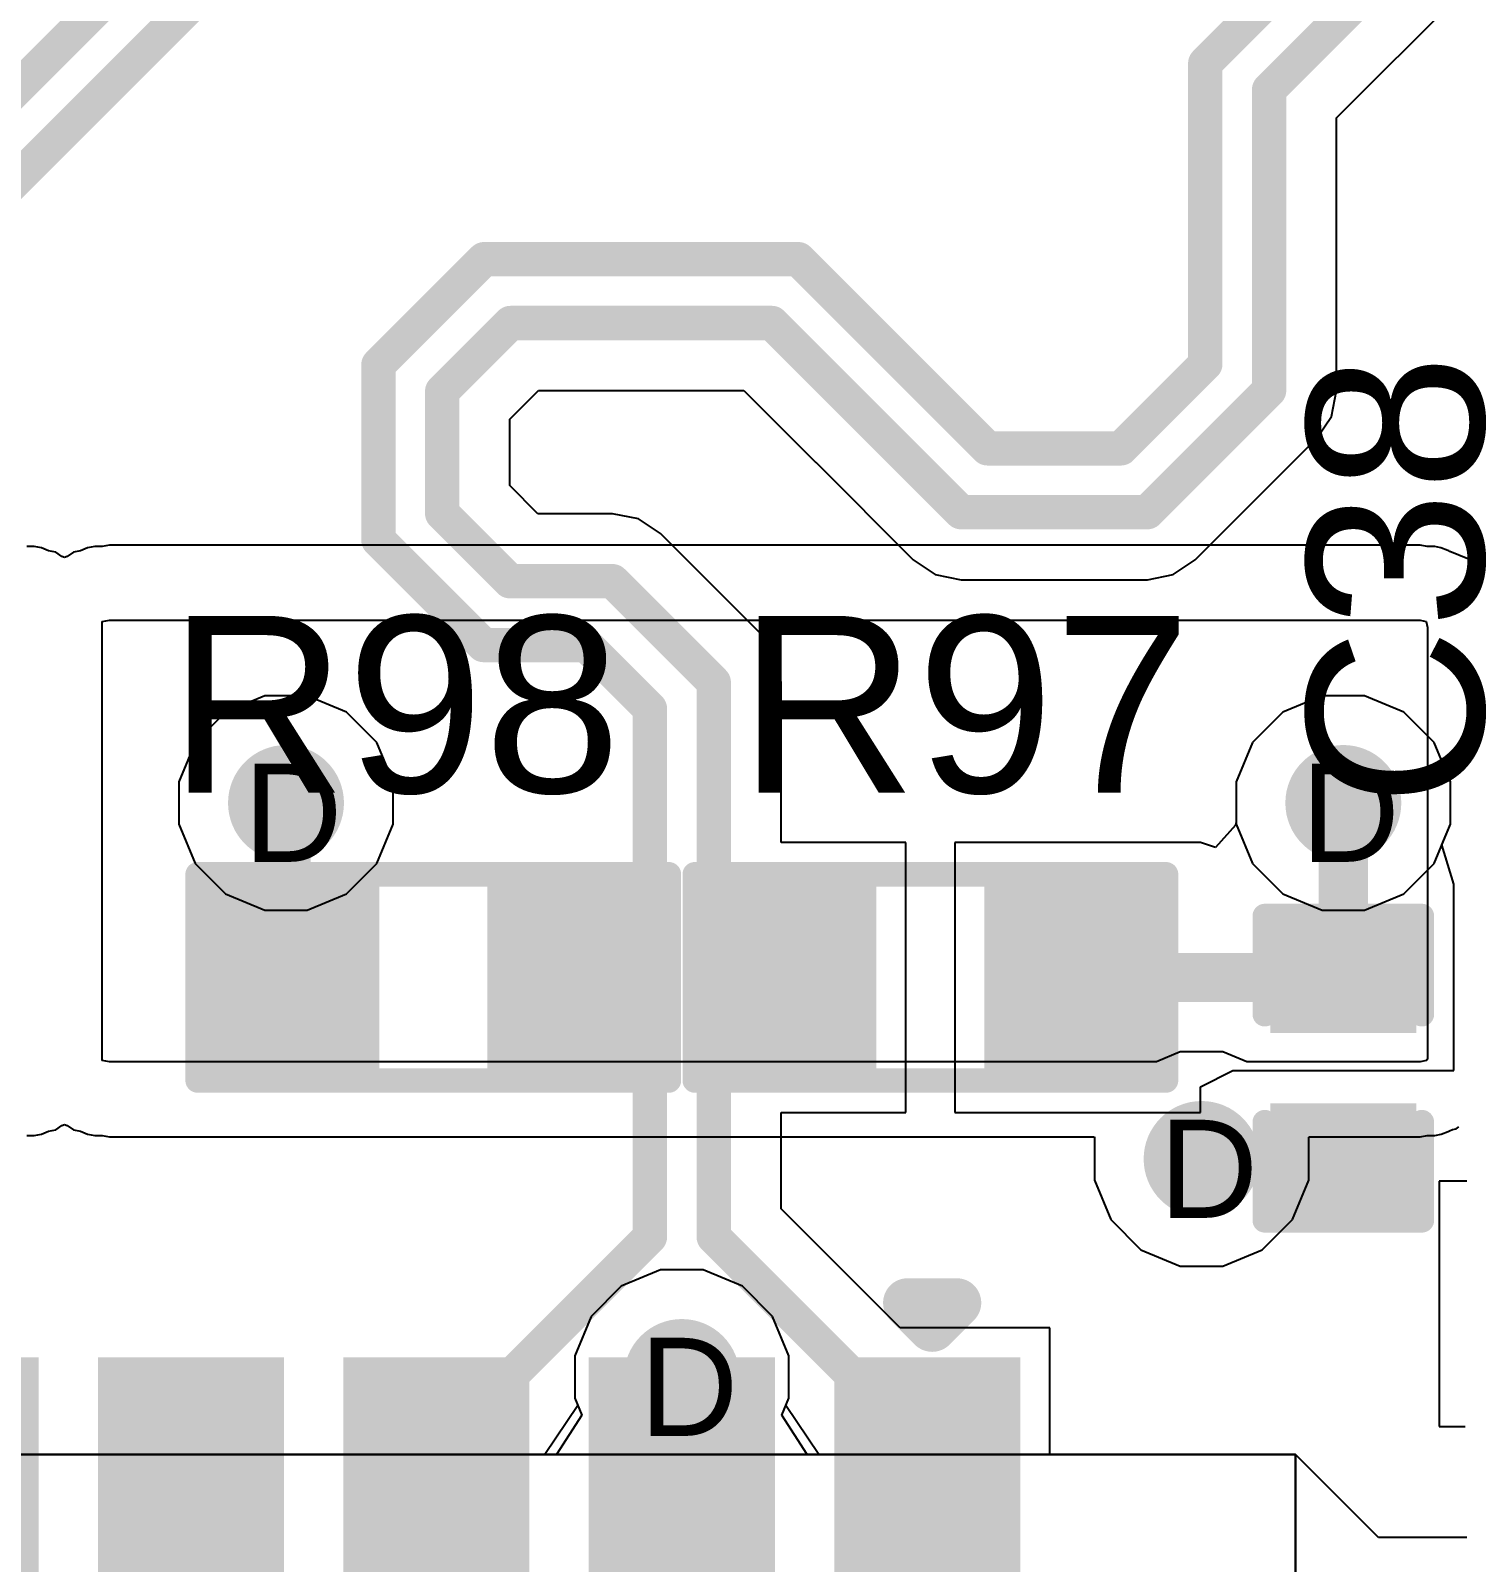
# Model space of a CAD drawing. Header units: inches. Extents: x -11 to 5428, y 0 to 5423.
# Drawn here: x 271.67 to 279.06, y 29.16 to 37.09 of the extents above; entities that cross this region are included whole.
import ezdxf

# ---------------------------------------------------------------- set-up
doc = ezdxf.new("R2010")
doc.units = ezdxf.units.IN
for name, color, linetype in [('Bottom Layer', 5, 'Continuous'), ('Drill Drawing', 1, 'Continuous'), ('GND', 16, 'Continuous'), ('Multi-Layer', 9, 'Continuous'), ('PWR', 76, 'Continuous'), ('Top Layer', 1, 'Continuous'), ('Top Overlay', 2, 'Continuous'), ('Top Paste', 8, 'Continuous'), ('Top Solder', 216, 'Continuous'), ('Via Holes', 16, 'Continuous')]:
    doc.layers.add(name, color=color, linetype=linetype)
doc.styles.add('Arial', font='', dxfattribs={"height": 0.2})
doc.styles.get('Arial').set_extended_font_data('Arial')

# ---------------------------------------------------------------- blocks, each defined once
blk = doc.blocks.new('H1102NLT_645')
at = {"layer": 'Top Layer'}
for points in [[(-5.09999996, 4.82498019), (-3.43000076, 4.82498019), (-3.43000076, 4.06497917), (-5.09999996, 4.06497917)], [(-5.09999996, 3.55498019), (-3.43000076, 3.55498019), (-3.43000076, 2.79497917), (-5.09999996, 2.79497917)], [(-5.09999996, 2.28498019), (-3.43000076, 2.28498019), (-3.43000076, 1.52497917), (-5.09999996, 1.52497917)], [(-5.09999996, 1.01498019), (-3.43000076, 1.01498019), (-3.43000076, 0.25497917), (-5.09999996, 0.25497917)]]:
    blk.add_hatch(color=1, dxfattribs=at).paths.add_polyline_path(points)
at = {"layer": 'Top Paste'}
for points in [[(-5.09999996, 4.82498019), (-3.43000076, 4.82498019), (-3.43000076, 4.06497917), (-5.09999996, 4.06497917)], [(-5.09999996, 3.55498019), (-3.43000076, 3.55498019), (-3.43000076, 2.79497917), (-5.09999996, 2.79497917)], [(-5.09999996, 2.28498019), (-3.43000076, 2.28498019), (-3.43000076, 1.52497917), (-5.09999996, 1.52497917)], [(-5.09999996, 1.01498019), (-3.43000076, 1.01498019), (-3.43000076, 0.25497917), (-5.09999996, 0.25497917)]]:
    blk.add_hatch(color=8, dxfattribs=at).paths.add_polyline_path(points)
at = {"layer": 'Top Solder'}
for points in [[(-5.20159996, 4.926580189999999), (-3.32840076, 4.926580189999999), (-3.32840076, 3.96337917), (-5.20159996, 3.96337917)], [(-5.20159996, 3.65658019), (-3.32840076, 3.65658019), (-3.32840076, 2.69337917), (-5.20159996, 2.69337917)], [(-5.20159996, 2.38658019), (-3.32840076, 2.38658019), (-3.32840076, 1.42337917), (-5.20159996, 1.42337917)], [(-5.20159996, 1.11658019), (-3.32840076, 1.11658019), (-3.32840076, 0.15337917), (-5.20159996, 0.15337917)], [(-5.20159996, -0.15341981), (-3.32840076, -0.15341981), (-3.32840076, -1.11662083), (-5.20159996, -1.11662083)]]:
    blk.add_hatch(color=216, dxfattribs=at).paths.add_polyline_path(points)
at = {"layer": 'Top Overlay'}
for points in [[(-5.357200359999999, 4.47037968, 0.254, 0.254, 0), (-5.48420036, 4.59737968, 0.254, 0.254, 0)], [(-5.48420036, 4.343379679999999, 0.254, 0.254, 0), (-5.48420036, 4.59737968, 0.254, 0.254, 0)], [(-5.48420036, 4.343379679999999, 0.254, 0.254, 0), (-5.357200359999999, 4.47037968, 0.254, 0.254, 0)]]:
    blk.add_lwpolyline(points, format="xyseb", dxfattribs=at)
for points in [[(-5.547700359999999, 4.59737968, 0.127, 0.127, 1), (-5.42070036, 4.59737968, 0.127, 0.127, 1)], [(-5.547700359999999, 4.59737968, 0.127, 0.127, 1), (-5.42070036, 4.59737968, 0.127, 0.127, 1)], [(-5.42070036, 4.47037968, 0.127, 0.127, 1), (-5.29370036, 4.47037968, 0.127, 0.127, 1)], [(-5.42070036, 4.47037968, 0.127, 0.127, 1), (-5.29370036, 4.47037968, 0.127, 0.127, 1)], [(-5.547700359999999, 4.343379679999999, 0.127, 0.127, 1), (-5.42070036, 4.343379679999999, 0.127, 0.127, 1)], [(-5.547700359999999, 4.343379679999999, 0.127, 0.127, 1), (-5.42070036, 4.343379679999999, 0.127, 0.127, 1)]]:
    blk.add_lwpolyline(points, format="xyseb", close=True, dxfattribs=at)
blk = doc.blocks.new('R___0603_701')
at = {"layer": 'Top Layer'}
for points in [[(-0.3809796799999999, 0.4445203199999999), (-0.38097968, -0.44447968), (-1.14297968, -0.4444796799999999), (-1.14297968, 0.4445203200000001)], [(1.14302032, 0.4445203199999999), (1.14302032, -0.44447968), (0.3810203199999999, -0.4444796799999999), (0.3810203200000001, 0.4445203200000001)]]:
    blk.add_hatch(color=1, dxfattribs=at).paths.add_polyline_path(points)
at = {"layer": 'Top Paste'}
for points in [[(-0.3809796799999999, 0.4445203199999999), (-0.38097968, -0.44447968), (-1.14297968, -0.4444796799999999), (-1.14297968, 0.4445203200000001)], [(1.14302032, 0.4445203199999999), (1.14302032, -0.44447968), (0.3810203199999999, -0.4444796799999999), (0.3810203200000001, 0.4445203200000001)]]:
    blk.add_hatch(color=8, dxfattribs=at).paths.add_polyline_path(points)
at = {"layer": 'Top Solder'}
for points in [[(-0.2793796799999999, 0.5461203199999999), (-0.27937968, -0.5460796800000001), (-1.24457968, -0.5460796799999998), (-1.24457968, 0.5461203200000001)], [(1.24462032, 0.5461203199999999), (1.24462032, -0.5460796800000001), (0.2794203199999999, -0.5460796799999998), (0.2794203200000001, 0.5461203200000001)]]:
    blk.add_hatch(color=216, dxfattribs=at).paths.add_polyline_path(points)
at = {"layer": 'Top Overlay'}
for points in [[(-1.21917968, -0.5333796799999999, 0.127, 0.127, 0), (-1.21917968, 0.53342032, 0.127, 0.127, 0)], [(-1.21917968, 0.53342032, 0.127, 0.127, 0), (1.21922032, 0.53342032, 0.127, 0.127, 0)], [(1.21922032, -0.5333796799999999, 0.127, 0.127, 0), (1.21922032, 0.53342032, 0.127, 0.127, 0)], [(-1.21917968, -0.5333796799999999, 0.127, 0.127, 0), (1.21922032, -0.5333796799999999, 0.127, 0.127, 0)]]:
    blk.add_lwpolyline(points, format="xyseb", dxfattribs=at)
for points in [[(-1.25092968, 0.53342032, 0.0635, 0.0635, 1), (-1.18742968, 0.53342032, 0.0635, 0.0635, 1)], [(-1.25092968, 0.53342032, 0.0635, 0.0635, 1), (-1.18742968, 0.53342032, 0.0635, 0.0635, 1)], [(1.18747032, 0.53342032, 0.0635, 0.0635, 1), (1.25097032, 0.53342032, 0.0635, 0.0635, 1)], [(1.18747032, 0.53342032, 0.0635, 0.0635, 1), (1.25097032, 0.53342032, 0.0635, 0.0635, 1)], [(-1.25092968, -0.5333796799999999, 0.0635, 0.0635, 1), (-1.18742968, -0.5333796799999999, 0.0635, 0.0635, 1)], [(-1.25092968, -0.5333796799999999, 0.0635, 0.0635, 1), (-1.18742968, -0.5333796799999999, 0.0635, 0.0635, 1)], [(1.18747032, -0.5333796799999999, 0.0635, 0.0635, 1), (1.25097032, -0.5333796799999999, 0.0635, 0.0635, 1)], [(1.18747032, -0.5333796799999999, 0.0635, 0.0635, 1), (1.25097032, -0.5333796799999999, 0.0635, 0.0635, 1)]]:
    blk.add_lwpolyline(points, format="xyseb", close=True, dxfattribs=at)
blk = doc.blocks.new('R___0603_702')
at = {"layer": 'Top Layer'}
for points in [[(-0.3809873, 0.44447968), (-0.3809873, -0.44452032), (-1.1429873, -0.44452032), (-1.1429873, 0.44447968)], [(1.1430127, 0.44447968), (1.1430127, -0.44452032), (0.3810127, -0.44452032), (0.3810127, 0.44447968)]]:
    blk.add_hatch(color=1, dxfattribs=at).paths.add_polyline_path(points)
at = {"layer": 'Top Paste'}
for points in [[(-0.3809873, 0.44447968), (-0.3809873, -0.44452032), (-1.1429873, -0.44452032), (-1.1429873, 0.44447968)], [(1.1430127, 0.44447968), (1.1430127, -0.44452032), (0.3810127, -0.44452032), (0.3810127, 0.44447968)]]:
    blk.add_hatch(color=8, dxfattribs=at).paths.add_polyline_path(points)
at = {"layer": 'Top Solder'}
for points in [[(-0.2793873, 0.54607968), (-0.2793873, -0.54612032), (-1.2445873, -0.54612032), (-1.2445873, 0.54607968)], [(1.2446127, 0.54607968), (1.2446127, -0.54612032), (0.2794127, -0.54612032), (0.2794127, 0.54607968)]]:
    blk.add_hatch(color=216, dxfattribs=at).paths.add_polyline_path(points)
at = {"layer": 'Top Overlay'}
for points in [[(-1.2191873, 0.5333796799999999, 0.127, 0.127, 0), (-1.2191873, -0.53342032, 0.127, 0.127, 0)], [(1.2192127, 0.5333796799999999, 0.127, 0.127, 0), (-1.2191873, 0.5333796799999999, 0.127, 0.127, 0)], [(1.2192127, 0.5333796799999999, 0.127, 0.127, 0), (1.2192127, -0.53342032, 0.127, 0.127, 0)], [(1.2192127, -0.53342032, 0.127, 0.127, 0), (-1.2191873, -0.53342032, 0.127, 0.127, 0)]]:
    blk.add_lwpolyline(points, format="xyseb", dxfattribs=at)
for points in [[(-1.2509373, 0.5333796799999999, 0.0635, 0.0635, 1), (-1.1874373, 0.5333796799999999, 0.0635, 0.0635, 1)], [(-1.2509373, 0.5333796799999999, 0.0635, 0.0635, 1), (-1.1874373, 0.5333796799999999, 0.0635, 0.0635, 1)], [(1.1874627, 0.5333796799999999, 0.0635, 0.0635, 1), (1.2509627, 0.5333796799999999, 0.0635, 0.0635, 1)], [(1.1874627, 0.5333796799999999, 0.0635, 0.0635, 1), (1.2509627, 0.5333796799999999, 0.0635, 0.0635, 1)], [(-1.2509373, -0.53342032, 0.0635, 0.0635, 1), (-1.1874373, -0.53342032, 0.0635, 0.0635, 1)], [(-1.2509373, -0.53342032, 0.0635, 0.0635, 1), (-1.1874373, -0.53342032, 0.0635, 0.0635, 1)], [(1.1874627, -0.53342032, 0.0635, 0.0635, 1), (1.2509627, -0.53342032, 0.0635, 0.0635, 1)], [(1.1874627, -0.53342032, 0.0635, 0.0635, 1), (1.2509627, -0.53342032, 0.0635, 0.0635, 1)]]:
    blk.add_lwpolyline(points, format="xyseb", close=True, dxfattribs=at)
blk = doc.blocks.new('C___0402_806')
at = {"layer": 'Top Layer'}
for points in [[(-0.69847968, -0.31747968), (-0.69847968, 0.31752032), (-0.24127968, 0.31752032), (-0.24127968, -0.31747968)], [(0.2413203199999999, -0.31747968), (0.24132032, 0.31752032), (0.69852032, 0.31752032), (0.69852032, -0.31747968)]]:
    blk.add_hatch(color=1, dxfattribs=at).paths.add_polyline_path(points)
at = {"layer": 'Top Paste'}
for points in [[(-0.69847968, -0.31747968), (-0.69847968, 0.31752032), (-0.24127968, 0.31752032), (-0.24127968, -0.31747968)], [(0.2413203199999999, -0.31747968), (0.24132032, 0.31752032), (0.69852032, 0.31752032), (0.69852032, -0.31747968)]]:
    blk.add_hatch(color=8, dxfattribs=at).paths.add_polyline_path(points)
at = {"layer": 'Top Solder'}
for points in [[(-0.7584795599999999, -0.37747956), (-0.7584795599999999, 0.3775202), (-0.1812797999999999, 0.3775202), (-0.1812798, -0.37747956)], [(0.1813204399999999, -0.37747956), (0.18132044, 0.3775202), (0.7585202, 0.3775202), (0.7585202, -0.37747956)]]:
    blk.add_hatch(color=216, dxfattribs=at).paths.add_polyline_path(points)
at = {"layer": 'Top Overlay'}
for points in [[(-0.78737968, 0.4064203199999999, 0.127, 0.127, 0), (-0.78737968, -0.40637968, 0.127, 0.127, 0)], [(-0.78737968, 0.4064203199999999, 0.127, 0.127, 0), (-0.27937968, 0.4064203199999999, 0.127, 0.127, 0)], [(0.27942032, 0.4064203199999999, 0.127, 0.127, 0), (0.78742032, 0.4064203199999999, 0.127, 0.127, 0)], [(0.78742032, 0.4064203199999999, 0.127, 0.127, 0), (0.78742032, -0.40637968, 0.127, 0.127, 0)], [(-0.78737968, -0.40637968, 0.127, 0.127, 0), (-0.27937968, -0.40637968, 0.127, 0.127, 0)], [(0.27942032, -0.40637968, 0.127, 0.127, 0), (0.78742032, -0.40637968, 0.127, 0.127, 0)]]:
    blk.add_lwpolyline(points, format="xyseb", dxfattribs=at)
for points in [[(-0.81912968, 0.4064203199999999, 0.0635, 0.0635, 1), (-0.75562968, 0.4064203199999999, 0.0635, 0.0635, 1)], [(-0.81912968, 0.4064203199999999, 0.0635, 0.0635, 1), (-0.75562968, 0.4064203199999999, 0.0635, 0.0635, 1)], [(-0.31112968, 0.4064203199999999, 0.0635, 0.0635, 1), (-0.24762968, 0.4064203199999999, 0.0635, 0.0635, 1)], [(0.24767032, 0.4064203199999999, 0.0635, 0.0635, 1), (0.3111703199999999, 0.4064203199999999, 0.0635, 0.0635, 1)], [(0.75567032, 0.4064203199999999, 0.0635, 0.0635, 1), (0.81917032, 0.4064203199999999, 0.0635, 0.0635, 1)], [(0.75567032, 0.4064203199999999, 0.0635, 0.0635, 1), (0.81917032, 0.4064203199999999, 0.0635, 0.0635, 1)], [(-0.81912968, -0.40637968, 0.0635, 0.0635, 1), (-0.75562968, -0.40637968, 0.0635, 0.0635, 1)], [(-0.81912968, -0.40637968, 0.0635, 0.0635, 1), (-0.75562968, -0.40637968, 0.0635, 0.0635, 1)], [(-0.31112968, -0.40637968, 0.0635, 0.0635, 1), (-0.24762968, -0.40637968, 0.0635, 0.0635, 1)], [(0.24767032, -0.40637968, 0.0635, 0.0635, 1), (0.3111703199999999, -0.40637968, 0.0635, 0.0635, 1)], [(0.75567032, -0.40637968, 0.0635, 0.0635, 1), (0.81917032, -0.40637968, 0.0635, 0.0635, 1)], [(0.75567032, -0.40637968, 0.0635, 0.0635, 1), (0.81917032, -0.40637968, 0.0635, 0.0635, 1)]]:
    blk.add_lwpolyline(points, format="xyseb", close=True, dxfattribs=at)

msp = doc.modelspace()

# ---------------------------------------------------------------- hatches: boundary and pattern name
at = {"layer": 'Bottom Layer'}
h = msp.add_hatch(color=5, dxfattribs=at)
edge = h.paths.add_edge_path()
edge.add_arc((272.9938279, 33.0897611), 0.2999994, 0, 360)
h = msp.add_hatch(color=5, dxfattribs=at)
edge = h.paths.add_edge_path()
edge.add_arc((278.4649371, 33.0897611), 0.2999994, 0, 360)
h = msp.add_hatch(color=5, dxfattribs=at)
edge = h.paths.add_edge_path()
edge.add_arc((277.7317407, 31.2474483), 0.2999994, 0, 360)
h = msp.add_hatch(color=5, dxfattribs=at)
edge = h.paths.add_edge_path()
edge.add_arc((275.0420331, 30.1191803), 0.2999994, 0, 360)
at = {"layer": 'GND'}
h = msp.add_hatch(color=16, dxfattribs=at)
edge = h.paths.add_edge_path()
edge.add_arc((272.9938279, 33.0897611), 0.2999994, 0, 360)
h = msp.add_hatch(color=16, dxfattribs=at)
edge = h.paths.add_edge_path()
edge.add_arc((278.4649371, 33.0897611), 0.2999994, 0, 360)
h = msp.add_hatch(color=16, dxfattribs=at)
edge = h.paths.add_edge_path()
edge.add_arc((277.7317407, 31.2474483), 0.2999994, 0, 360)
h = msp.add_hatch(color=16, dxfattribs=at)
edge = h.paths.add_edge_path()
edge.add_arc((275.0420331, 30.1191803), 0.2999994, 0, 360)
at = {"layer": 'PWR'}
h = msp.add_hatch(color=76, dxfattribs=at)
edge = h.paths.add_edge_path()
edge.add_arc((272.9938279, 33.0897611), 0.2999994, 0, 360)
h = msp.add_hatch(color=76, dxfattribs=at)
edge = h.paths.add_edge_path()
edge.add_arc((278.4649371, 33.0897611), 0.2999994, 0, 360)
h = msp.add_hatch(color=76, dxfattribs=at)
edge = h.paths.add_edge_path()
edge.add_arc((277.7317407, 31.2474483), 0.2999994, 0, 360)
h = msp.add_hatch(color=76, dxfattribs=at)
edge = h.paths.add_edge_path()
edge.add_arc((275.0420331, 30.1191803), 0.2999994, 0, 360)
at = {"layer": 'Top Layer'}
h = msp.add_hatch(color=1, dxfattribs=at)
edge = h.paths.add_edge_path()
edge.add_arc((272.9938279, 33.0897611), 0.2999994, 0, 360)
h = msp.add_hatch(color=1, dxfattribs=at)
edge = h.paths.add_edge_path()
edge.add_arc((278.4649371, 33.0897611), 0.2999994, 0, 360)
h = msp.add_hatch(color=1, dxfattribs=at)
edge = h.paths.add_edge_path()
edge.add_arc((277.7317407, 31.2474483), 0.2999994, 0, 360)
h = msp.add_hatch(color=1, dxfattribs=at)
edge = h.paths.add_edge_path()
edge.add_arc((275.0420331, 30.1191803), 0.2999994, 0, 360)
at = {"layer": 'Via Holes'}
h = msp.add_hatch(color=7, dxfattribs=at)
edge = h.paths.add_edge_path()
edge.add_arc((272.9938279, 33.0897611), 0.1499997, 0, 360)
h = msp.add_hatch(color=7, dxfattribs=at)
edge = h.paths.add_edge_path()
edge.add_arc((278.4649371, 33.0897611), 0.1499997, 0, 360)
h = msp.add_hatch(color=7, dxfattribs=at)
edge = h.paths.add_edge_path()
edge.add_arc((277.7317407, 31.2474483), 0.1499997, 0, 360)
h = msp.add_hatch(color=7, dxfattribs=at)
edge = h.paths.add_edge_path()
edge.add_arc((275.0420331, 30.1191803), 0.1499997, 0, 360)

# ---------------------------------------------------------------- linework, layer by layer
at = {"layer": 'Bottom Layer'}
for p, q in [((272.88363, 33.6437605), (272.68001344, 33.5594198)), ((273.1040258, 33.6437605), (272.88363, 33.6437605)), ((273.30764236, 33.5594198), (273.1040258, 33.6437605)), ((278.3547392, 33.6437605), (278.15112264, 33.5594198)), ((278.575135, 33.6437605), (278.3547392, 33.6437605)), ((278.77875156, 33.5594198), (278.575135, 33.6437605)), ((272.68001344, 33.5594198), (272.5241692, 33.40357556)), ((273.4634866, 33.40357556), (273.30764236, 33.5594198)), ((278.15112264, 33.5594198), (277.9952784, 33.40357556)), ((278.9345958, 33.40357556), (278.77875156, 33.5594198)), ((272.5241692, 33.40357556), (272.4398285, 33.199959)), ((273.5478273, 33.199959), (273.4634866, 33.40357556)), ((277.9952784, 33.40357556), (277.9109377, 33.199959)), ((279.0189365, 33.199959), (278.9345958, 33.40357556)), ((272.4398285, 33.199959), (272.4398285, 32.9795632)), ((273.5478273, 32.9795632), (273.5478273, 33.199959)), ((277.9109377, 33.199959), (277.9109377, 32.9795632)), ((279.0189365, 32.9795632), (279.0189365, 33.199959)), ((272.4398285, 32.9795632), (272.5241692, 32.77594664)), ((273.4634866, 32.77594664), (273.5478273, 32.9795632)), ((277.9109377, 32.9795632), (277.9952784, 32.77594664)), ((278.9345958, 32.77594664), (279.0189365, 32.9795632)), ((272.5241692, 32.77594664), (272.68001344, 32.6201024)), ((273.30764236, 32.6201024), (273.4634866, 32.77594664)), ((277.9952784, 32.77594664), (278.15112264, 32.6201024)), ((278.77875156, 32.6201024), (278.9345958, 32.77594664)), ((272.68001344, 32.6201024), (272.88363, 32.53576169999999)), ((273.1040258, 32.53576169999999), (273.30764236, 32.6201024)), ((278.15112264, 32.6201024), (278.3547392, 32.53576169999999)), ((278.575135, 32.53576169999999), (278.77875156, 32.6201024)), ((272.88363, 32.53576169999999), (273.1040258, 32.53576169999999)), ((278.3547392, 32.53576169999999), (278.575135, 32.53576169999999)), ((274.9318352, 30.6731797), (274.72821864, 30.588839)), ((275.152231, 30.6731797), (274.9318352, 30.6731797)), ((275.35584756, 30.588839), (275.152231, 30.6731797)), ((274.72821864, 30.588839), (274.5723744, 30.43299476)), ((275.5116918, 30.43299476), (275.35584756, 30.588839)), ((274.5723744, 30.43299476), (274.4880337, 30.2293782)), ((275.5960325, 30.2293782), (275.5116918, 30.43299476)), ((274.4880337, 30.2293782), (274.4880337, 30.0089824)), ((275.5960325, 30.0089824), (275.5960325, 30.2293782)), ((274.4880337, 30.0089824), (274.52432014, 29.92138288)), ((275.55974606, 29.92138288), (275.5960325, 30.0089824)), ((274.52432014, 29.92138288), (274.39406386, 29.71818034)), ((275.69000234, 29.71818034), (275.55974606, 29.92138288)), ((274.39406386, 29.71818034), (269.34000234, 29.71818034)), ((278.21705342, 29.71818034), (275.69000234, 29.71818034)), ((278.21705342, 26.65207776), (278.21705342, 29.71818034))]:
    msp.add_line(p, q, dxfattribs=at)
at = {"layer": 'GND'}
for p, q in [((272.88363, 33.6437605), (272.68001344, 33.5594198)), ((273.1040258, 33.6437605), (272.88363, 33.6437605)), ((273.30764236, 33.5594198), (273.1040258, 33.6437605)), ((278.3547392, 33.6437605), (278.15112264, 33.5594198)), ((278.575135, 33.6437605), (278.3547392, 33.6437605)), ((278.77875156, 33.5594198), (278.575135, 33.6437605)), ((272.68001344, 33.5594198), (272.5241692, 33.40357556)), ((273.4634866, 33.40357556), (273.30764236, 33.5594198)), ((278.15112264, 33.5594198), (277.9952784, 33.40357556)), ((278.9345958, 33.40357556), (278.77875156, 33.5594198)), ((272.5241692, 33.40357556), (272.4398285, 33.199959)), ((273.5478273, 33.199959), (273.4634866, 33.40357556)), ((277.9952784, 33.40357556), (277.9109377, 33.199959)), ((279.0189365, 33.199959), (278.9345958, 33.40357556)), ((272.4398285, 33.199959), (272.4398285, 32.9795632)), ((273.5478273, 32.9795632), (273.5478273, 33.199959)), ((277.9109377, 33.199959), (277.9109377, 32.9795632)), ((279.0189365, 32.9795632), (279.0189365, 33.199959)), ((272.4398285, 32.9795632), (272.5241692, 32.77594664)), ((273.4634866, 32.77594664), (273.5478273, 32.9795632)), ((277.9109377, 32.9795632), (277.9952784, 32.77594664)), ((278.9345958, 32.77594664), (279.0189365, 32.9795632)), ((272.5241692, 32.77594664), (272.68001344, 32.6201024)), ((273.30764236, 32.6201024), (273.4634866, 32.77594664)), ((277.9952784, 32.77594664), (278.15112264, 32.6201024)), ((278.77875156, 32.6201024), (278.9345958, 32.77594664)), ((272.68001344, 32.6201024), (272.88363, 32.53576169999999)), ((273.1040258, 32.53576169999999), (273.30764236, 32.6201024)), ((278.15112264, 32.6201024), (278.3547392, 32.53576169999999)), ((278.575135, 32.53576169999999), (278.77875156, 32.6201024)), ((272.88363, 32.53576169999999), (273.1040258, 32.53576169999999)), ((278.3547392, 32.53576169999999), (278.575135, 32.53576169999999)), ((274.9318352, 30.6731797), (274.72821864, 30.588839)), ((275.152231, 30.6731797), (274.9318352, 30.6731797)), ((275.35584756, 30.588839), (275.152231, 30.6731797)), ((274.72821864, 30.588839), (274.5723744, 30.43299476)), ((275.5116918, 30.43299476), (275.35584756, 30.588839)), ((274.5723744, 30.43299476), (274.4880337, 30.2293782)), ((275.5960325, 30.2293782), (275.5116918, 30.43299476)), ((274.4880337, 30.2293782), (274.4880337, 30.0089824)), ((275.5960325, 30.0089824), (275.5960325, 30.2293782)), ((274.50327624, 29.97218287999999), (274.33355852, 29.71818034)), ((274.4880337, 30.0089824), (274.50327624, 29.97218287999999)), ((275.58078996, 29.97218287999999), (275.5960325, 30.0089824)), ((275.75050768, 29.71818034), (275.58078996, 29.97218287999999)), ((274.33355852, 29.71818034), (269.40050768, 29.71818034)), ((278.21705342, 29.71818034), (275.75050768, 29.71818034)), ((278.21705342, 26.26000081999999), (278.21705342, 29.71818034))]:
    msp.add_line(p, q, dxfattribs=at)
at = {"layer": 'Multi-Layer'}
for p, q in [((265.51705342, 29.71818034), (278.21705342, 29.71818034)), ((278.21705342, 29.71818034), (278.21705342, 20.32018034))]:
    msp.add_line(p, q, dxfattribs=at)
at = {"layer": 'PWR'}
for p, q in [((271.69119652, 34.41701524), (271.65293396, 34.41701524)), ((271.7294565399999, 34.4094054), (271.69119652, 34.41701524)), ((271.7648108, 34.3947623), (271.7294565399999, 34.4094054)), ((271.9663598, 34.4094054), (271.9310055399999, 34.3947623)), ((272.00461982, 34.41701524), (271.9663598, 34.4094054)), ((272.04288238, 34.41701524), (272.00461982, 34.41701524)), ((272.08040072, 34.42447775999999), (272.04288238, 34.41701524)), ((278.86188068, 34.42447775999999), (272.08040072, 34.42447775999999)), ((278.89939902, 34.41701524), (278.86188068, 34.42447775999999)), ((278.93766158, 34.41701524), (278.89939902, 34.41701524)), ((278.96957414, 34.41066778), (278.93766158, 34.41701524)), ((279.00493094, 34.39602214), (278.96957414, 34.41066778)), ((271.80233422, 34.38729724), (271.7648108, 34.3947623)), ((271.83414518, 34.36604251999999), (271.80233422, 34.38729724)), ((271.8479069, 34.36034022), (271.83414518, 34.36604251999999)), ((271.86167116, 34.36604251999999), (271.8479069, 34.36034022)), ((271.89348212, 34.38729724), (271.86167116, 34.36604251999999)), ((271.9310055399999, 34.3947623), (271.89348212, 34.38729724)), ((279.01053926, 34.39490708), (279.00493094, 34.39602214)), ((279.01529414, 34.39172954), (279.01053926, 34.39490708)), ((279.10960942, 34.35266434), (279.01529414, 34.39172954)), ((272.0421407, 34.02840286), (272.08040072, 34.03601269999999)), ((272.0421407, 31.75762254), (272.0421407, 34.02840286)), ((272.08040072, 34.03601269999999), (278.86188068, 34.03601269999999)), ((278.86188068, 34.03601269999999), (278.89379324, 34.02966523999999)), ((278.89379324, 34.02966523999999), (278.9001407, 33.99775268)), ((278.9001407, 33.99775268), (278.9001407, 31.76317752)), ((277.6215428, 31.8014477), (277.49736728, 31.7500127)), ((277.8419386, 31.8014477), (277.6215428, 31.8014477)), ((277.96611412, 31.7500127), (277.8419386, 31.8014477)), ((272.08040072, 31.7500127), (272.0421407, 31.75762254)), ((277.49736728, 31.7500127), (272.08040072, 31.7500127)), ((278.86188068, 31.7500127), (277.96611412, 31.7500127)), ((278.89564998, 31.756731), (278.86188068, 31.7500127)), ((278.89959206, 31.76262888), (278.89564998, 31.756731)), ((278.9001407, 31.76317752), (278.89959206, 31.76262888)), ((271.7294565399999, 31.37662), (271.7648108, 31.3912631)), ((271.7648108, 31.3912631), (271.80233422, 31.39872816)), ((271.80233422, 31.39872816), (271.83414518, 31.41998288)), ((271.83414518, 31.41998288), (271.8479069, 31.42568518)), ((271.8479069, 31.42568518), (271.86167116, 31.41998288)), ((271.86167116, 31.41998288), (271.89348212, 31.39872816)), ((271.89348212, 31.39872816), (271.9310055399999, 31.3912631)), ((271.9310055399999, 31.3912631), (271.9663598, 31.37662)), ((278.97144866, 31.37573354), (279.0067826, 31.39037156)), ((279.0067826, 31.39037156), (279.01053926, 31.39111832)), ((279.01053926, 31.39111832), (279.01372442, 31.39324684)), ((279.01372442, 31.39324684), (279.03053414, 31.40021152)), ((279.03053414, 31.40021152), (279.04825318, 31.4037345)), ((279.04825318, 31.4037345), (279.06326458, 31.41376496)), ((271.65293396, 31.36901016), (271.69119652, 31.36901016)), ((271.69119652, 31.36901016), (271.7294565399999, 31.37662)), ((271.9663598, 31.37662), (272.00461982, 31.36901016)), ((272.00461982, 31.36901016), (272.04288238, 31.36901016)), ((272.04288238, 31.36901016), (272.08040072, 31.36154764)), ((272.08040072, 31.36154764), (277.17513272, 31.36154764)), ((277.17513272, 31.36154764), (277.1777413, 31.35764366)), ((277.1777413, 31.35764366), (277.1777413, 31.1372504)), ((278.2857401, 31.35764366), (278.28834868, 31.36154764)), ((278.2857401, 31.1372504), (278.2857401, 31.35764366)), ((278.28834868, 31.36154764), (278.86188068, 31.36154764)), ((278.86188068, 31.36154764), (278.8994168, 31.3690127)), ((278.8994168, 31.3690127), (278.93767682, 31.36901524)), ((278.93767682, 31.36901524), (278.97144866, 31.37573354)), ((277.1777413, 31.1372504), (277.262082, 30.93363384)), ((278.2013994, 30.93363384), (278.2857401, 31.1372504)), ((277.262082, 30.93363384), (277.41792624, 30.7777896)), ((278.04555516, 30.7777896), (278.2013994, 30.93363384)), ((277.41792624, 30.7777896), (277.6215428, 30.6934489)), ((277.8419386, 30.6934489), (278.04555516, 30.7777896)), ((277.6215428, 30.6934489), (277.8419386, 30.6934489)), ((278.21705342, 29.71818034), (265.51705342, 29.71818034)), ((278.6461407, 29.28909306), (278.21705342, 29.71818034)), ((290.4490127, 29.28909306), (278.6461407, 29.28909306))]:
    msp.add_line(p, q, dxfattribs=at)
at = {"layer": 'Top Layer'}
for p, q in [((278.43048454, 36.63603798), (280.4176383, 38.62319174)), ((278.43048454, 35.22436694), (278.43048454, 36.63603798)), ((274.15175548, 35.07551532), (274.3003277, 35.22409008)), ((274.3003277, 35.22409008), (275.36314752, 35.22409008)), ((275.36314752, 35.22409008), (275.7345768, 34.8526608)), ((278.40387042, 35.09057244), (278.43048454, 35.22436694)), ((274.15175548, 34.73266357999999), (274.15175548, 35.07551532)), ((278.32808444, 34.97714874), (278.40387042, 35.09057244)), ((277.6985302, 34.3475945), (278.32807682, 34.97714366)), ((278.32807682, 34.97714366), (278.32808444, 34.97714874)), ((275.7345768, 34.8526608), (275.73458442, 34.85265571999999)), ((275.73458442, 34.85265571999999), (276.23964564, 34.3475945)), ((274.2974447999999, 34.58697172), (274.15175548, 34.73266357999999)), ((274.68390326, 34.58697172), (274.2974447999999, 34.58697172)), ((274.81769776, 34.5603576), (274.68390326, 34.58697172)), ((274.93112146, 34.48457162), (274.81769776, 34.5603576)), ((275.45436908, 33.96132146), (274.93112146, 34.48457162)), ((276.23964564, 34.3475945), (276.35306934, 34.27180852)), ((277.5851065, 34.27180852), (277.6985302, 34.3475945)), ((276.35306934, 34.27180852), (276.48686384, 34.2451944)), ((276.48686384, 34.2451944), (277.451312, 34.2451944)), ((277.451312, 34.2451944), (277.5851065, 34.27180852)), ((275.4543767, 33.96131638), (275.45436908, 33.96132146)), ((275.53016268, 33.84789014), (275.4543767, 33.96131638)), ((275.5567768, 33.71409818), (275.53016268, 33.84789014)), ((275.5567768, 32.8857483), (275.5567768, 33.71409818)), ((278.3547392, 33.6437605), (278.15112264, 33.5594198)), ((278.575135, 33.6437605), (278.3547392, 33.6437605)), ((278.77875156, 33.5594198), (278.575135, 33.6437605)), ((278.15112264, 33.5594198), (277.9952784, 33.40357556)), ((278.9345958, 33.40357556), (278.77875156, 33.5594198)), ((277.9952784, 33.40357556), (277.9109377, 33.199959)), ((279.0189365, 33.199959), (278.9345958, 33.40357556)), ((277.9109377, 33.199959), (277.9109377, 32.9907392)), ((279.0189365, 32.9795632), (279.0189365, 33.199959)), ((277.90758744, 32.9757786), (277.8040799, 32.85880651999999)), ((277.9109377, 32.9907392), (277.90758744, 32.9757786)), ((278.9748167, 32.8730483), (279.0189365, 32.9795632)), ((276.2012891, 32.8857483), (275.5567768, 32.8857483)), ((276.2012891, 31.4887483), (276.2012891, 32.8857483)), ((277.72528656, 32.8857483), (276.4552891, 32.8857483)), ((276.4552891, 32.8857483), (276.4552891, 31.4887483)), ((277.8040799, 32.85880651999999), (277.72528656, 32.88575084)), ((277.72528656, 32.88575084), (277.72528656, 32.8857483)), ((279.03643964, 32.6698483), (278.9748167, 32.8730483)), ((279.0364371, 32.66984576), (279.03643964, 32.6698483)), ((279.0364371, 31.7046483), (279.0364371, 32.66984576)), ((277.7252891, 31.62002312), (277.89343964, 31.7046483)), ((277.89343964, 31.7046483), (279.0364371, 31.7046483)), ((277.7252891, 31.4887483), (277.7252891, 31.62002312)), ((275.5567768, 31.10637669999999), (275.5567768, 31.4887483)), ((275.5567768, 31.4887483), (276.2012891, 31.4887483)), ((276.4552891, 31.4887483), (277.7252891, 31.4887483)), ((275.5567514, 31.1062497), (275.5567768, 31.10637669999999)), ((275.5567514, 30.98889661999999), (275.5567514, 31.1062497)), ((280.35723456, 31.1331483), (278.9602371, 31.1331483)), ((278.9602371, 31.1331483), (278.9602371, 29.8631483)), ((276.17246772, 30.3731803), (275.5567514, 30.98889661999999)), ((276.94603234, 30.3731803), (276.17246772, 30.3731803)), ((276.94603234, 29.71818034), (276.94603234, 30.3731803)), ((278.9602371, 29.8631483), (279.09554798, 29.8631483)), ((278.21705342, 29.71818034), (276.94603234, 29.71818034)), ((278.21705342, 26.2042783), (278.21705342, 29.71818034))]:
    msp.add_line(p, q, dxfattribs=at)
for points in [[(277.75066624, 36.91762746, 0.1778, 0.1778, 0), (282.8609405, 42.02790172, 0.1778, 0.1778, 0)], [(278.08086624, 36.78085608, 0.1778, 0.1778, 0), (283.1911405, 41.89113034, 0.1778, 0.1778, 0)], [(269.47677372, 34.66192204, 0.1778, 0.1778, 0), (273.01646438, 38.2016127, 0.1778, 0.1778, 0)], [(268.8571077, 33.57528464, 0.1778, 0.1778, 0), (273.15323576, 37.87141269999999, 0.1778, 0.1778, 0)], [(277.75066624, 35.36113831999999, 0.1778, 0.1778, 0), (277.75066624, 36.91762746, 0.1778, 0.1778, 0)], [(278.08086624, 35.22436694, 0.1778, 0.1778, 0), (278.08086624, 36.78085608, 0.1778, 0.1778, 0)], [(273.8253096, 35.71047976, 0.1778, 0.1778, 0), (274.01873822, 35.90390838, 0.1778, 0.1778, 0)], [(274.01873822, 35.90390838, 0.1778, 0.1778, 0), (275.644737, 35.90390838, 0.1778, 0.1778, 0)], [(275.644737, 35.90390838, 0.1778, 0.1778, 0), (276.21527942, 35.33336595999999, 0.1778, 0.1778, 0)], [(273.47193718, 35.3571048, 0.1778, 0.1778, 0), (273.8253096, 35.71047721999999, 0.1778, 0.1778, 0)], [(273.8253096, 35.71047721999999, 0.1778, 0.1778, 0), (273.8253096, 35.71047976, 0.1778, 0.1778, 0)], [(273.80213718, 35.22033342, 0.1778, 0.1778, 0), (274.1555096, 35.57370584, 0.1778, 0.1778, 0)], [(274.1555096, 35.57370838, 0.1778, 0.1778, 0), (275.50796562, 35.57370838, 0.1778, 0.1778, 0)], [(274.1555096, 35.57370584, 0.1778, 0.1778, 0), (274.1555096, 35.57370838, 0.1778, 0.1778, 0)], [(275.50796562, 35.57370838, 0.1778, 0.1778, 0), (275.981795, 35.099879, 0.1778, 0.1778, 0)], [(273.47193718, 34.4510741, 0.1778, 0.1778, 0), (273.47193718, 35.3571048, 0.1778, 0.1778, 0)], [(277.31454062, 34.9250127, 0.1778, 0.1778, 0), (277.75066624, 35.36113831999999, 0.1778, 0.1778, 0)], [(276.21527942, 35.33336595999999, 0.1778, 0.1778, 0), (276.32830434, 35.22034103999999, 0.1778, 0.1778, 0)], [(273.80213718, 34.58784548, 0.1778, 0.1778, 0), (273.80213718, 35.22033342, 0.1778, 0.1778, 0)], [(276.32830434, 35.22034103999999, 0.1778, 0.1778, 0), (276.62363522, 34.9250127, 0.1778, 0.1778, 0)], [(277.451312, 34.5948127, 0.1778, 0.1778, 0), (278.08086624, 35.22436694, 0.1778, 0.1778, 0)], [(275.981795, 35.099879, 0.1778, 0.1778, 0), (275.9817975399999, 35.099879, 0.1778, 0.1778, 0)], [(275.9817975399999, 35.099879, 0.1778, 0.1778, 0), (276.48686384, 34.5948127, 0.1778, 0.1778, 0)], [(276.62363522, 34.9250127, 0.1778, 0.1778, 0), (277.31454062, 34.9250127, 0.1778, 0.1778, 0)], [(273.80213718, 34.58784548, 0.1778, 0.1778, 0), (274.1526267, 34.23735596, 0.1778, 0.1778, 0)], [(276.48686384, 34.5948127, 0.1778, 0.1778, 0), (277.451312, 34.5948127, 0.1778, 0.1778, 0)], [(273.47193718, 34.4510741, 0.1778, 0.1778, 0), (273.8224267, 34.10058458, 0.1778, 0.1778, 0)], [(274.1526267, 34.23735342, 0.1778, 0.1778, 0), (274.1526267, 34.23735596, 0.1778, 0.1778, 0)], [(274.1526267, 34.23735342, 0.1778, 0.1778, 0), (274.68390326, 34.23735342, 0.1778, 0.1778, 0)], [(274.68390326, 34.23735342, 0.1778, 0.1778, 0), (275.2071585, 33.71409818, 0.1778, 0.1778, 0)], [(273.8224267, 34.10058204, 0.1778, 0.1778, 0), (273.8224267, 34.10058458, 0.1778, 0.1778, 0)], [(273.8224267, 34.10058204, 0.1778, 0.1778, 0), (274.01585532, 33.90715341999999, 0.1778, 0.1778, 0)], [(274.01585532, 33.90715341999999, 0.1778, 0.1778, 0), (274.54713188, 33.90715341999999, 0.1778, 0.1778, 0)], [(274.54713188, 33.90715341999999, 0.1778, 0.1778, 0), (274.8769584999999, 33.57732679999999, 0.1778, 0.1778, 0)], [(275.2071585, 32.6098789, 0.1778, 0.1778, 0), (275.2071585, 33.71409818, 0.1778, 0.1778, 0)], [(274.8769584999999, 32.6098789, 0.1778, 0.1778, 0), (274.8769584999999, 33.57732679999999, 0.1778, 0.1778, 0)], [(272.9938279, 32.18724829999999, 0.254, 0.254, 0), (272.9938279, 33.0897611, 0.254, 0.254, 0)], [(278.4649371, 32.18724829999999, 0.254, 0.254, 0), (278.4649371, 33.0897611, 0.254, 0.254, 0)], [(274.5178279, 32.2507483, 0.1778, 0.1778, 0), (274.8769584999999, 32.6098789, 0.1778, 0.1778, 0)], [(275.2071585, 32.6098789, 0.1778, 0.1778, 0), (275.5662890999999, 32.2507483, 0.1778, 0.1778, 0)], [(274.5178279, 32.18724829999999, 0.1778, 0.1778, 0), (274.5178279, 32.2507483, 0.1778, 0.1778, 0)], [(274.5178279, 32.1237483, 0.1778, 0.1778, 0), (274.5178279, 32.18724829999999, 0.1778, 0.1778, 0)], [(275.5662890999999, 32.18724829999999, 0.1778, 0.1778, 0), (275.5662890999999, 32.2507483, 0.1778, 0.1778, 0)], [(275.5662890999999, 32.1237483, 0.1778, 0.1778, 0), (275.5662890999999, 32.18724829999999, 0.1778, 0.1778, 0)], [(277.0902891, 32.18724829999999, 0.254, 0.254, 0), (278.4649371, 32.18724829999999, 0.254, 0.254, 0)], [(274.5178279, 32.1237483, 0.1778, 0.1778, 0), (274.8769584999999, 31.7646177, 0.1778, 0.1778, 0)], [(275.2071585, 31.7646177, 0.1778, 0.1778, 0), (275.5662890999999, 32.1237483, 0.1778, 0.1778, 0)], [(274.8769584999999, 31.24314808, 0.1778, 0.1778, 0), (274.8769584999999, 31.7646177, 0.1778, 0.1778, 0)], [(275.2071585, 31.10637669999999, 0.1778, 0.1778, 0), (275.2071585, 31.7646177, 0.1778, 0.1778, 0)], [(274.8769331, 31.24312268, 0.1778, 0.1778, 0), (274.8769584999999, 31.24314808, 0.1778, 0.1778, 0)], [(274.8769331, 30.84407852, 0.1778, 0.1778, 0), (274.8769331, 31.24312268, 0.1778, 0.1778, 0)], [(277.7317407, 31.2474483, 0.2032, 0.2032, 0), (278.4649371, 31.2474483, 0.2032, 0.2032, 0)], [(275.2071331, 31.1063513, 0.1778, 0.1778, 0), (275.2071585, 31.10637669999999, 0.1778, 0.1778, 0)], [(275.2071331, 30.84407852, 0.1778, 0.1778, 0), (275.2071331, 31.1063513, 0.1778, 0.1778, 0)], [(273.7720331, 29.73917852, 0.1778, 0.1778, 0), (274.8769331, 30.84407852, 0.1778, 0.1778, 0)], [(275.2071331, 30.84407852, 0.1778, 0.1778, 0), (276.3120331, 29.73917852, 0.1778, 0.1778, 0)], [(273.7720331, 29.2841807, 0.1778, 0.1778, 0), (273.7720331, 29.73917852, 0.1778, 0.1778, 0)], [(276.3120331, 29.2841807, 0.1778, 0.1778, 0), (276.3120331, 29.73917852, 0.1778, 0.1778, 0)]]:
    msp.add_lwpolyline(points, format="xyseb", dxfattribs=at)
for points in [[(277.70621624, 36.91762746, 0.08889999999999999, 0.08889999999999999, 1), (277.79511624, 36.91762746, 0.08889999999999999, 0.08889999999999999, 1)], [(277.70621624, 36.91762746, 0.08889999999999999, 0.08889999999999999, 1), (277.79511624, 36.91762746, 0.08889999999999999, 0.08889999999999999, 1)], [(278.03641624, 36.78085608, 0.08889999999999999, 0.08889999999999999, 1), (278.12531624, 36.78085608, 0.08889999999999999, 0.08889999999999999, 1)], [(278.03641624, 36.78085608, 0.08889999999999999, 0.08889999999999999, 1), (278.12531624, 36.78085608, 0.08889999999999999, 0.08889999999999999, 1)], [(273.97428822, 35.90390838, 0.08889999999999999, 0.08889999999999999, 1), (274.06318822, 35.90390838, 0.08889999999999999, 0.08889999999999999, 1)], [(273.97428822, 35.90390838, 0.08889999999999999, 0.08889999999999999, 1), (274.06318822, 35.90390838, 0.08889999999999999, 0.08889999999999999, 1)], [(275.600287, 35.90390838, 0.08889999999999999, 0.08889999999999999, 1), (275.6891869999999, 35.90390838, 0.08889999999999999, 0.08889999999999999, 1)], [(275.600287, 35.90390838, 0.08889999999999999, 0.08889999999999999, 1), (275.6891869999999, 35.90390838, 0.08889999999999999, 0.08889999999999999, 1)], [(273.7808596, 35.71047976, 0.08889999999999999, 0.08889999999999999, 1), (273.8697596, 35.71047976, 0.08889999999999999, 0.08889999999999999, 1)], [(273.7808596, 35.71047976, 0.08889999999999999, 0.08889999999999999, 1), (273.8697596, 35.71047976, 0.08889999999999999, 0.08889999999999999, 1)], [(273.7808596, 35.71047721999999, 0.08889999999999999, 0.08889999999999999, 1), (273.8697596, 35.71047721999999, 0.08889999999999999, 0.08889999999999999, 1)], [(273.7808596, 35.71047721999999, 0.08889999999999999, 0.08889999999999999, 1), (273.8697596, 35.71047721999999, 0.08889999999999999, 0.08889999999999999, 1)], [(274.1110596, 35.57370838, 0.08889999999999999, 0.08889999999999999, 1), (274.1999595999999, 35.57370838, 0.08889999999999999, 0.08889999999999999, 1)], [(274.1110596, 35.57370838, 0.08889999999999999, 0.08889999999999999, 1), (274.1999595999999, 35.57370838, 0.08889999999999999, 0.08889999999999999, 1)], [(274.1110596, 35.57370584, 0.08889999999999999, 0.08889999999999999, 1), (274.1999595999999, 35.57370584, 0.08889999999999999, 0.08889999999999999, 1)], [(274.1110596, 35.57370584, 0.08889999999999999, 0.08889999999999999, 1), (274.1999595999999, 35.57370584, 0.08889999999999999, 0.08889999999999999, 1)], [(275.46351562, 35.57370838, 0.08889999999999999, 0.08889999999999999, 1), (275.55241562, 35.57370838, 0.08889999999999999, 0.08889999999999999, 1)], [(275.46351562, 35.57370838, 0.08889999999999999, 0.08889999999999999, 1), (275.55241562, 35.57370838, 0.08889999999999999, 0.08889999999999999, 1)], [(273.42748718, 35.3571048, 0.08889999999999999, 0.08889999999999999, 1), (273.51638718, 35.3571048, 0.08889999999999999, 0.08889999999999999, 1)], [(273.42748718, 35.3571048, 0.08889999999999999, 0.08889999999999999, 1), (273.51638718, 35.3571048, 0.08889999999999999, 0.08889999999999999, 1)], [(277.70621624, 35.36113831999999, 0.08889999999999999, 0.08889999999999999, 1), (277.79511624, 35.36113831999999, 0.08889999999999999, 0.08889999999999999, 1)], [(277.70621624, 35.36113831999999, 0.08889999999999999, 0.08889999999999999, 1), (277.79511624, 35.36113831999999, 0.08889999999999999, 0.08889999999999999, 1)], [(276.17082942, 35.33336595999999, 0.08889999999999999, 0.08889999999999999, 1), (276.25972942, 35.33336595999999, 0.08889999999999999, 0.08889999999999999, 1)], [(276.17082942, 35.33336595999999, 0.08889999999999999, 0.08889999999999999, 1), (276.25972942, 35.33336595999999, 0.08889999999999999, 0.08889999999999999, 1)], [(273.75768718, 35.22033342, 0.08889999999999999, 0.08889999999999999, 1), (273.84658718, 35.22033342, 0.08889999999999999, 0.08889999999999999, 1)], [(273.75768718, 35.22033342, 0.08889999999999999, 0.08889999999999999, 1), (273.84658718, 35.22033342, 0.08889999999999999, 0.08889999999999999, 1)], [(276.28385434, 35.22034103999999, 0.08889999999999999, 0.08889999999999999, 1), (276.37275434, 35.22034103999999, 0.08889999999999999, 0.08889999999999999, 1)], [(276.28385434, 35.22034103999999, 0.08889999999999999, 0.08889999999999999, 1), (276.37275434, 35.22034103999999, 0.08889999999999999, 0.08889999999999999, 1)], [(278.03641624, 35.22436694, 0.08889999999999999, 0.08889999999999999, 1), (278.12531624, 35.22436694, 0.08889999999999999, 0.08889999999999999, 1)], [(278.03641624, 35.22436694, 0.08889999999999999, 0.08889999999999999, 1), (278.12531624, 35.22436694, 0.08889999999999999, 0.08889999999999999, 1)], [(275.937345, 35.099879, 0.08889999999999999, 0.08889999999999999, 1), (276.026245, 35.099879, 0.08889999999999999, 0.08889999999999999, 1)], [(275.937345, 35.099879, 0.08889999999999999, 0.08889999999999999, 1), (276.026245, 35.099879, 0.08889999999999999, 0.08889999999999999, 1)], [(275.93734754, 35.099879, 0.08889999999999999, 0.08889999999999999, 1), (276.02624754, 35.099879, 0.08889999999999999, 0.08889999999999999, 1)], [(275.93734754, 35.099879, 0.08889999999999999, 0.08889999999999999, 1), (276.02624754, 35.099879, 0.08889999999999999, 0.08889999999999999, 1)], [(276.57918522, 34.9250127, 0.08889999999999999, 0.08889999999999999, 1), (276.66808522, 34.9250127, 0.08889999999999999, 0.08889999999999999, 1)], [(276.57918522, 34.9250127, 0.08889999999999999, 0.08889999999999999, 1), (276.66808522, 34.9250127, 0.08889999999999999, 0.08889999999999999, 1)], [(277.27009062, 34.9250127, 0.08889999999999999, 0.08889999999999999, 1), (277.35899062, 34.9250127, 0.08889999999999999, 0.08889999999999999, 1)], [(277.27009062, 34.9250127, 0.08889999999999999, 0.08889999999999999, 1), (277.35899062, 34.9250127, 0.08889999999999999, 0.08889999999999999, 1)], [(273.75768718, 34.58784548, 0.08889999999999999, 0.08889999999999999, 1), (273.84658718, 34.58784548, 0.08889999999999999, 0.08889999999999999, 1)], [(273.75768718, 34.58784548, 0.08889999999999999, 0.08889999999999999, 1), (273.84658718, 34.58784548, 0.08889999999999999, 0.08889999999999999, 1)], [(276.44241384, 34.5948127, 0.08889999999999999, 0.08889999999999999, 1), (276.53131384, 34.5948127, 0.08889999999999999, 0.08889999999999999, 1)], [(276.44241384, 34.5948127, 0.08889999999999999, 0.08889999999999999, 1), (276.53131384, 34.5948127, 0.08889999999999999, 0.08889999999999999, 1)], [(277.406862, 34.5948127, 0.08889999999999999, 0.08889999999999999, 1), (277.495762, 34.5948127, 0.08889999999999999, 0.08889999999999999, 1)], [(277.406862, 34.5948127, 0.08889999999999999, 0.08889999999999999, 1), (277.495762, 34.5948127, 0.08889999999999999, 0.08889999999999999, 1)], [(273.42748718, 34.4510741, 0.08889999999999999, 0.08889999999999999, 1), (273.51638718, 34.4510741, 0.08889999999999999, 0.08889999999999999, 1)], [(273.42748718, 34.4510741, 0.08889999999999999, 0.08889999999999999, 1), (273.51638718, 34.4510741, 0.08889999999999999, 0.08889999999999999, 1)], [(274.1081767, 34.23735596, 0.08889999999999999, 0.08889999999999999, 1), (274.1970767, 34.23735596, 0.08889999999999999, 0.08889999999999999, 1)], [(274.1081767, 34.23735596, 0.08889999999999999, 0.08889999999999999, 1), (274.1970767, 34.23735596, 0.08889999999999999, 0.08889999999999999, 1)], [(274.1081767, 34.23735342, 0.08889999999999999, 0.08889999999999999, 1), (274.1970767, 34.23735342, 0.08889999999999999, 0.08889999999999999, 1)], [(274.1081767, 34.23735342, 0.08889999999999999, 0.08889999999999999, 1), (274.1970767, 34.23735342, 0.08889999999999999, 0.08889999999999999, 1)], [(274.63945326, 34.23735342, 0.08889999999999999, 0.08889999999999999, 1), (274.72835326, 34.23735342, 0.08889999999999999, 0.08889999999999999, 1)], [(274.63945326, 34.23735342, 0.08889999999999999, 0.08889999999999999, 1), (274.72835326, 34.23735342, 0.08889999999999999, 0.08889999999999999, 1)], [(273.7779767, 34.10058458, 0.08889999999999999, 0.08889999999999999, 1), (273.8668767, 34.10058458, 0.08889999999999999, 0.08889999999999999, 1)], [(273.7779767, 34.10058458, 0.08889999999999999, 0.08889999999999999, 1), (273.8668767, 34.10058458, 0.08889999999999999, 0.08889999999999999, 1)], [(273.7779767, 34.10058204, 0.08889999999999999, 0.08889999999999999, 1), (273.8668767, 34.10058204, 0.08889999999999999, 0.08889999999999999, 1)], [(273.7779767, 34.10058204, 0.08889999999999999, 0.08889999999999999, 1), (273.8668767, 34.10058204, 0.08889999999999999, 0.08889999999999999, 1)], [(273.97140532, 33.90715341999999, 0.08889999999999999, 0.08889999999999999, 1), (274.0603053199999, 33.90715341999999, 0.08889999999999999, 0.08889999999999999, 1)], [(273.97140532, 33.90715341999999, 0.08889999999999999, 0.08889999999999999, 1), (274.0603053199999, 33.90715341999999, 0.08889999999999999, 0.08889999999999999, 1)], [(274.50268188, 33.90715341999999, 0.08889999999999999, 0.08889999999999999, 1), (274.59158188, 33.90715341999999, 0.08889999999999999, 0.08889999999999999, 1)], [(274.50268188, 33.90715341999999, 0.08889999999999999, 0.08889999999999999, 1), (274.59158188, 33.90715341999999, 0.08889999999999999, 0.08889999999999999, 1)], [(275.1627085, 33.71409818, 0.08889999999999999, 0.08889999999999999, 1), (275.2516085, 33.71409818, 0.08889999999999999, 0.08889999999999999, 1)], [(275.1627085, 33.71409818, 0.08889999999999999, 0.08889999999999999, 1), (275.2516085, 33.71409818, 0.08889999999999999, 0.08889999999999999, 1)], [(274.8325085, 33.57732679999999, 0.08889999999999999, 0.08889999999999999, 1), (274.9214085, 33.57732679999999, 0.08889999999999999, 0.08889999999999999, 1)], [(274.8325085, 33.57732679999999, 0.08889999999999999, 0.08889999999999999, 1), (274.9214085, 33.57732679999999, 0.08889999999999999, 0.08889999999999999, 1)], [(272.9303279, 33.0897611, 0.127, 0.127, 1), (273.0573279, 33.0897611, 0.127, 0.127, 1)], [(278.4014371, 33.0897611, 0.127, 0.127, 1), (278.5284371, 33.0897611, 0.127, 0.127, 1)], [(274.8325085, 32.6098789, 0.08889999999999999, 0.08889999999999999, 1), (274.9214085, 32.6098789, 0.08889999999999999, 0.08889999999999999, 1)], [(274.8325085, 32.6098789, 0.08889999999999999, 0.08889999999999999, 1), (274.9214085, 32.6098789, 0.08889999999999999, 0.08889999999999999, 1)], [(275.1627085, 32.6098789, 0.08889999999999999, 0.08889999999999999, 1), (275.2516085, 32.6098789, 0.08889999999999999, 0.08889999999999999, 1)], [(275.1627085, 32.6098789, 0.08889999999999999, 0.08889999999999999, 1), (275.2516085, 32.6098789, 0.08889999999999999, 0.08889999999999999, 1)], [(272.9303279, 32.18724829999999, 0.127, 0.127, 1), (273.0573279, 32.18724829999999, 0.127, 0.127, 1)], [(274.4733779, 32.2507483, 0.08889999999999999, 0.08889999999999999, 1), (274.5622779, 32.2507483, 0.08889999999999999, 0.08889999999999999, 1)], [(274.4733779, 32.2507483, 0.08889999999999999, 0.08889999999999999, 1), (274.5622779, 32.2507483, 0.08889999999999999, 0.08889999999999999, 1)], [(274.4733779, 32.18724829999999, 0.08889999999999999, 0.08889999999999999, 1), (274.5622779, 32.18724829999999, 0.08889999999999999, 0.08889999999999999, 1)], [(274.4733779, 32.18724829999999, 0.08889999999999999, 0.08889999999999999, 1), (274.5622779, 32.18724829999999, 0.08889999999999999, 0.08889999999999999, 1)], [(275.5218391, 32.2507483, 0.08889999999999999, 0.08889999999999999, 1), (275.6107391, 32.2507483, 0.08889999999999999, 0.08889999999999999, 1)], [(275.5218391, 32.2507483, 0.08889999999999999, 0.08889999999999999, 1), (275.6107391, 32.2507483, 0.08889999999999999, 0.08889999999999999, 1)], [(275.5218391, 32.18724829999999, 0.08889999999999999, 0.08889999999999999, 1), (275.6107391, 32.18724829999999, 0.08889999999999999, 0.08889999999999999, 1)], [(275.5218391, 32.18724829999999, 0.08889999999999999, 0.08889999999999999, 1), (275.6107391, 32.18724829999999, 0.08889999999999999, 0.08889999999999999, 1)], [(277.0267891, 32.18724829999999, 0.127, 0.127, 1), (277.1537891, 32.18724829999999, 0.127, 0.127, 1)], [(278.4014371, 32.18724829999999, 0.127, 0.127, 1), (278.5284371, 32.18724829999999, 0.127, 0.127, 1)], [(278.4014371, 32.18724829999999, 0.127, 0.127, 1), (278.5284371, 32.18724829999999, 0.127, 0.127, 1)], [(274.4733779, 32.1237483, 0.08889999999999999, 0.08889999999999999, 1), (274.5622779, 32.1237483, 0.08889999999999999, 0.08889999999999999, 1)], [(274.4733779, 32.1237483, 0.08889999999999999, 0.08889999999999999, 1), (274.5622779, 32.1237483, 0.08889999999999999, 0.08889999999999999, 1)], [(275.5218391, 32.1237483, 0.08889999999999999, 0.08889999999999999, 1), (275.6107391, 32.1237483, 0.08889999999999999, 0.08889999999999999, 1)], [(275.5218391, 32.1237483, 0.08889999999999999, 0.08889999999999999, 1), (275.6107391, 32.1237483, 0.08889999999999999, 0.08889999999999999, 1)], [(274.8325085, 31.7646177, 0.08889999999999999, 0.08889999999999999, 1), (274.9214085, 31.7646177, 0.08889999999999999, 0.08889999999999999, 1)], [(274.8325085, 31.7646177, 0.08889999999999999, 0.08889999999999999, 1), (274.9214085, 31.7646177, 0.08889999999999999, 0.08889999999999999, 1)], [(275.1627085, 31.7646177, 0.08889999999999999, 0.08889999999999999, 1), (275.2516085, 31.7646177, 0.08889999999999999, 0.08889999999999999, 1)], [(275.1627085, 31.7646177, 0.08889999999999999, 0.08889999999999999, 1), (275.2516085, 31.7646177, 0.08889999999999999, 0.08889999999999999, 1)], [(274.8324831, 31.24312268, 0.08889999999999999, 0.08889999999999999, 1), (274.9213831, 31.24312268, 0.08889999999999999, 0.08889999999999999, 1)], [(274.8324831, 31.24312268, 0.08889999999999999, 0.08889999999999999, 1), (274.9213831, 31.24312268, 0.08889999999999999, 0.08889999999999999, 1)], [(274.8325085, 31.24314808, 0.08889999999999999, 0.08889999999999999, 1), (274.9214085, 31.24314808, 0.08889999999999999, 0.08889999999999999, 1)], [(274.8325085, 31.24314808, 0.08889999999999999, 0.08889999999999999, 1), (274.9214085, 31.24314808, 0.08889999999999999, 0.08889999999999999, 1)], [(277.6809407, 31.2474483, 0.1016, 0.1016, 1), (277.7825407, 31.2474483, 0.1016, 0.1016, 1)], [(278.4141371, 31.2474483, 0.1016, 0.1016, 1), (278.5157371, 31.2474483, 0.1016, 0.1016, 1)], [(275.1626831, 31.1063513, 0.08889999999999999, 0.08889999999999999, 1), (275.2515830999999, 31.1063513, 0.08889999999999999, 0.08889999999999999, 1)], [(275.1626831, 31.1063513, 0.08889999999999999, 0.08889999999999999, 1), (275.2515830999999, 31.1063513, 0.08889999999999999, 0.08889999999999999, 1)], [(275.1627085, 31.10637669999999, 0.08889999999999999, 0.08889999999999999, 1), (275.2516085, 31.10637669999999, 0.08889999999999999, 0.08889999999999999, 1)], [(275.1627085, 31.10637669999999, 0.08889999999999999, 0.08889999999999999, 1), (275.2516085, 31.10637669999999, 0.08889999999999999, 0.08889999999999999, 1)], [(274.8324831, 30.84407852, 0.08889999999999999, 0.08889999999999999, 1), (274.9213831, 30.84407852, 0.08889999999999999, 0.08889999999999999, 1)], [(274.8324831, 30.84407852, 0.08889999999999999, 0.08889999999999999, 1), (274.9213831, 30.84407852, 0.08889999999999999, 0.08889999999999999, 1)], [(275.1626831, 30.84407852, 0.08889999999999999, 0.08889999999999999, 1), (275.2515830999999, 30.84407852, 0.08889999999999999, 0.08889999999999999, 1)], [(275.1626831, 30.84407852, 0.08889999999999999, 0.08889999999999999, 1), (275.2515830999999, 30.84407852, 0.08889999999999999, 0.08889999999999999, 1)], [(273.7275831, 29.73917852, 0.08889999999999999, 0.08889999999999999, 1), (273.8164831, 29.73917852, 0.08889999999999999, 0.08889999999999999, 1)], [(273.7275831, 29.73917852, 0.08889999999999999, 0.08889999999999999, 1), (273.8164831, 29.73917852, 0.08889999999999999, 0.08889999999999999, 1)], [(276.2675831, 29.73917852, 0.08889999999999999, 0.08889999999999999, 1), (276.3564831, 29.73917852, 0.08889999999999999, 0.08889999999999999, 1)], [(276.2675831, 29.73917852, 0.08889999999999999, 0.08889999999999999, 1), (276.3564831, 29.73917852, 0.08889999999999999, 0.08889999999999999, 1)], [(273.7275831, 29.2841807, 0.08889999999999999, 0.08889999999999999, 1), (273.8164831, 29.2841807, 0.08889999999999999, 0.08889999999999999, 1)], [(276.2675831, 29.2841807, 0.08889999999999999, 0.08889999999999999, 1), (276.3564831, 29.2841807, 0.08889999999999999, 0.08889999999999999, 1)]]:
    msp.add_lwpolyline(points, format="xyseb", close=True, dxfattribs=at)

# ---------------------------------------------------------------- block references
msp.add_blockref('R___0603_701', (273.75580758, 32.18722798))
for name, p, rotation in [('R___0603_702', (276.3283018, 32.18722798), 180), ('C___0402_806', (278.46495742, 31.71732798), 90), ('H1102NLT_645', (271.86705342, 25.01918034), 270)]:
    msp.add_blockref(name, p, dxfattribs=dict(rotation=rotation))

# ---------------------------------------------------------------- texts
at = {"layer": 'Drill Drawing', "style": 'Arial'}
for p in [(272.7737496, 32.78504492), (278.2448588, 32.78504492), (277.5116624, 30.94273212), (274.8219548, 29.81446412)]:
    msp.add_text('D', height=0.508, dxfattribs=at).set_placement(p)
at = {"layer": 'Top Overlay', "style": 'Arial'}
msp.add_text('C38', height=0.9143999999999999, rotation=90, dxfattribs=at).set_placement((279.1910342, 33.07025898))
for s, p in [('R98', (272.38471304, 33.14326874)), ('R97', (275.33468936, 33.14326874))]:
    msp.add_text(s, height=0.9143999999999999, dxfattribs=at).set_placement(p)

doc.saveas('drawing.dxf')
